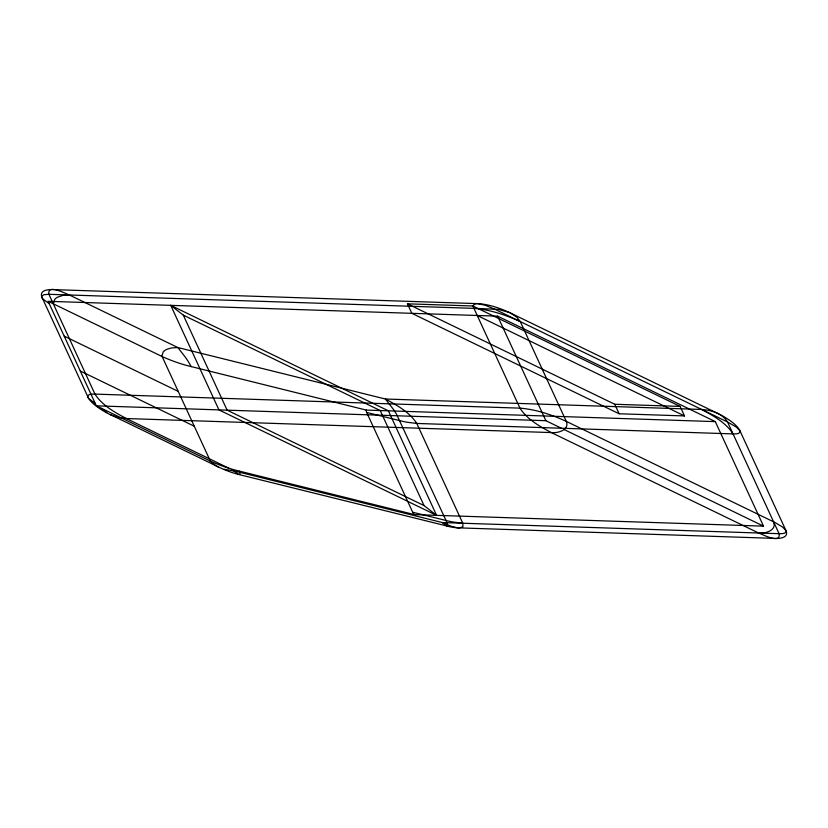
<?xml version="1.0" encoding="UTF-8"?>
<svg xmlns="http://www.w3.org/2000/svg" width="828" height="828" viewBox="0 0 828 828"><rect width="100%" height="100%" fill="white"/><g stroke="black" fill="none" stroke-linecap="round" stroke-linejoin="round"><path stroke-width="1.24" d="M87.633 396.591C88.213 393.528 92.632 394.252 94.951 394.097L519.953 408.142C536.068 409.415 551.665 414.714 566.3 421.369L774.718 522.364L782.481 526.95L785.927 530.489A35.842 11.551 22.3 0 1 775.35 538.407L457.584 527.829L450.753 526.091L442.359 522.561L234.821 471.091L224.026 469.259M473.368 306.174L473.947 304.611L475.769 303.752A12.182 3.923 22.3 0 1 477.652 303.638L485.218 305.253L494.368 309.03L727.574 422.021L736.465 427.165L739.911 430.705L785.927 530.489M41.638 296.341L43.884 294.685L48.935 294.313L473.937 308.358C490.052 309.631 505.649 314.93 520.284 321.585L566.3 421.369C569.83 429.98 557.793 433.406 551.345 432.578L126.342 418.533L118.404 417.467L111.169 415.087A12.244 3.943 22.3 0 1 107.474 413.213L101.533 408.349M472.84 305.987L680.13 406.424L684.508 415.925L619.127 413.762L411.837 313.326L407.459 303.824L472.84 305.987L519.953 408.142C527.239 419.506 539.732 426.358 551.345 432.578L758.634 533.015C765.082 533.843 777.119 530.417 773.59 521.806M732.946 433.675L727.574 422.021C722.306 413.286 711.242 410.119 701.658 409.467L385.382 399.013L177.844 347.543L69.376 294.985L63.063 295.379L57.608 297.138A62.814 20.245 22.3 0 0 54.803 299.301L53.323 303.814M478.025 308.492L498.425 309.393L509.53 312.57L717.71 413.431A35.842 11.551 22.3 0 1 739.911 430.705C740.863 434.286 735.254 433.893 733.049 433.903L416.774 423.45L407.086 422.259A57.256 18.454 22.3 0 1 400.027 420.707L366.669 412.437A25.875 8.342 22.3 0 1 366.318 410.098L186.393 365.386A58.084 18.713 22.3 0 1 161.77 356.402M48.976 301.33L497.659 316.161L715.309 421.618L763.519 526.153L414.497 514.623L234.603 469.931A56.48 18.206 22.3 0 1 209.96 460.958L215.942 465.771A12.265 3.954 22.3 0 0 218.664 467.209M407.459 303.824L614.749 404.261L680.13 406.424M366.286 410.088L715.309 421.618M97.176 405.865L545.869 420.696L561.415 428.231M447.679 526.287A35.842 11.551 22.3 0 0 459.074 527.953L462.914 526.825L462.79 523.234L453.102 522.033A57.256 18.454 22.3 0 1 446.044 520.491L412.686 512.221L366.669 412.437M231.436 469.455L239.126 474.579L447.12 526.059L447.441 524.31L446.044 520.491L396.488 414.155A267.786 86.298 22.3 0 0 393.466 409.436L385.382 399.013C397.005 405.234 409.487 412.085 416.774 423.45L462.79 523.234M239.126 474.579L240.006 473.864L239.406 471.194M446.665 526.049L442.359 522.561L779.065 533.687C781.27 533.605 786.455 534.163 786.02 530.738M758.634 533.015C762.671 534.422 781.146 544.441 779.065 533.687L733.049 433.903C725.763 422.539 713.281 415.687 701.658 409.467M69.376 294.985C65.371 293.629 46.896 283.549 48.935 294.313L94.951 394.097C102.248 405.461 114.73 412.313 126.342 418.533L228.901 468.224M477.228 315.489L684.508 415.925M564.189 429.577L763.519 526.153M170.734 305.356L388.384 410.812L436.594 515.347L218.944 409.891L170.734 305.356L183.288 315.126L380.218 410.543L424.039 505.577L436.594 515.347M424.039 505.577L227.12 410.16L183.288 315.126M64.211 336.147L178.217 391.385M80.275 370.996L194.28 426.234M110.29 414.569L218.768 467.127A35.842 11.551 22.3 0 0 237.853 474.258M49.235 303.679L42.652 298.794A12.265 3.954 22.3 0 1 41.773 297.418M95.251 403.464L88.668 398.579A12.265 3.954 22.3 0 1 87.789 397.202M191.196 366.659L189.136 363.016A266.937 86.029 22.3 0 0 185.669 357.592L177.844 347.543L171.375 347.967L167.121 349.199A62.669 20.193 22.3 0 0 163.199 351.952L161.791 356.371M520.284 321.585L516.631 316.989L510.421 312.994A35.842 11.551 22.3 0 0 477.652 303.638L52.65 289.593A35.842 11.551 22.3 0 0 42.083 297.511L88.099 397.295M614.749 404.261L619.127 413.762M497.659 316.161L545.869 420.696M106.688 412.737A35.842 11.551 22.3 0 1 89.093 399.044M414.466 514.612A15.566 5.02 22.3 0 1 412.717 512.232M162.143 356.547L48.138 301.309L96.348 405.844L210.353 461.082L162.143 356.547"/></g></svg>
